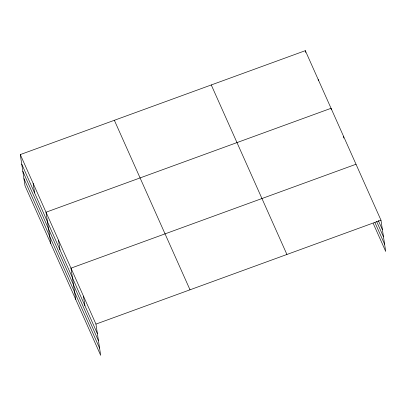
<?xml version="1.0" encoding="UTF-8"?>
<svg xmlns="http://www.w3.org/2000/svg" width="406" height="406" viewBox="0 0 406 406"><rect width="100%" height="100%" fill="white"/><g stroke="black" fill="none" stroke-linecap="round" stroke-linejoin="round"><path stroke-width="0.61" d="M20.3 154.579L95.948 324.1L100.673 355.336L25.025 185.821L20.3 154.579L305.327 50.664L380.975 220.179L385.7 251.421L373.221 223.447M356.011 164.242L70.984 268.158L75.709 299.395M95.948 324.1L380.975 220.179M378.341 220.595L382.422 229.725M376.626 221.473L383.503 236.886M374.936 222.569L384.619 244.26M211.267 84.956L286.915 254.471M114.36 120.288L190.008 289.803M21.741 164.125L97.389 333.646M22.827 171.286L98.475 340.801M23.944 178.66L99.587 348.175M343.532 136.269L343.801 138.06M331.23 109.493L331.047 108.3L46.02 212.216L50.745 243.453M318.187 79.48L318.37 80.677M305.327 50.664L305.601 52.455M83.463 296.126L84.91 305.672M58.5 240.185L59.946 249.731M33.16 183.4L34.601 192.946"/></g></svg>
